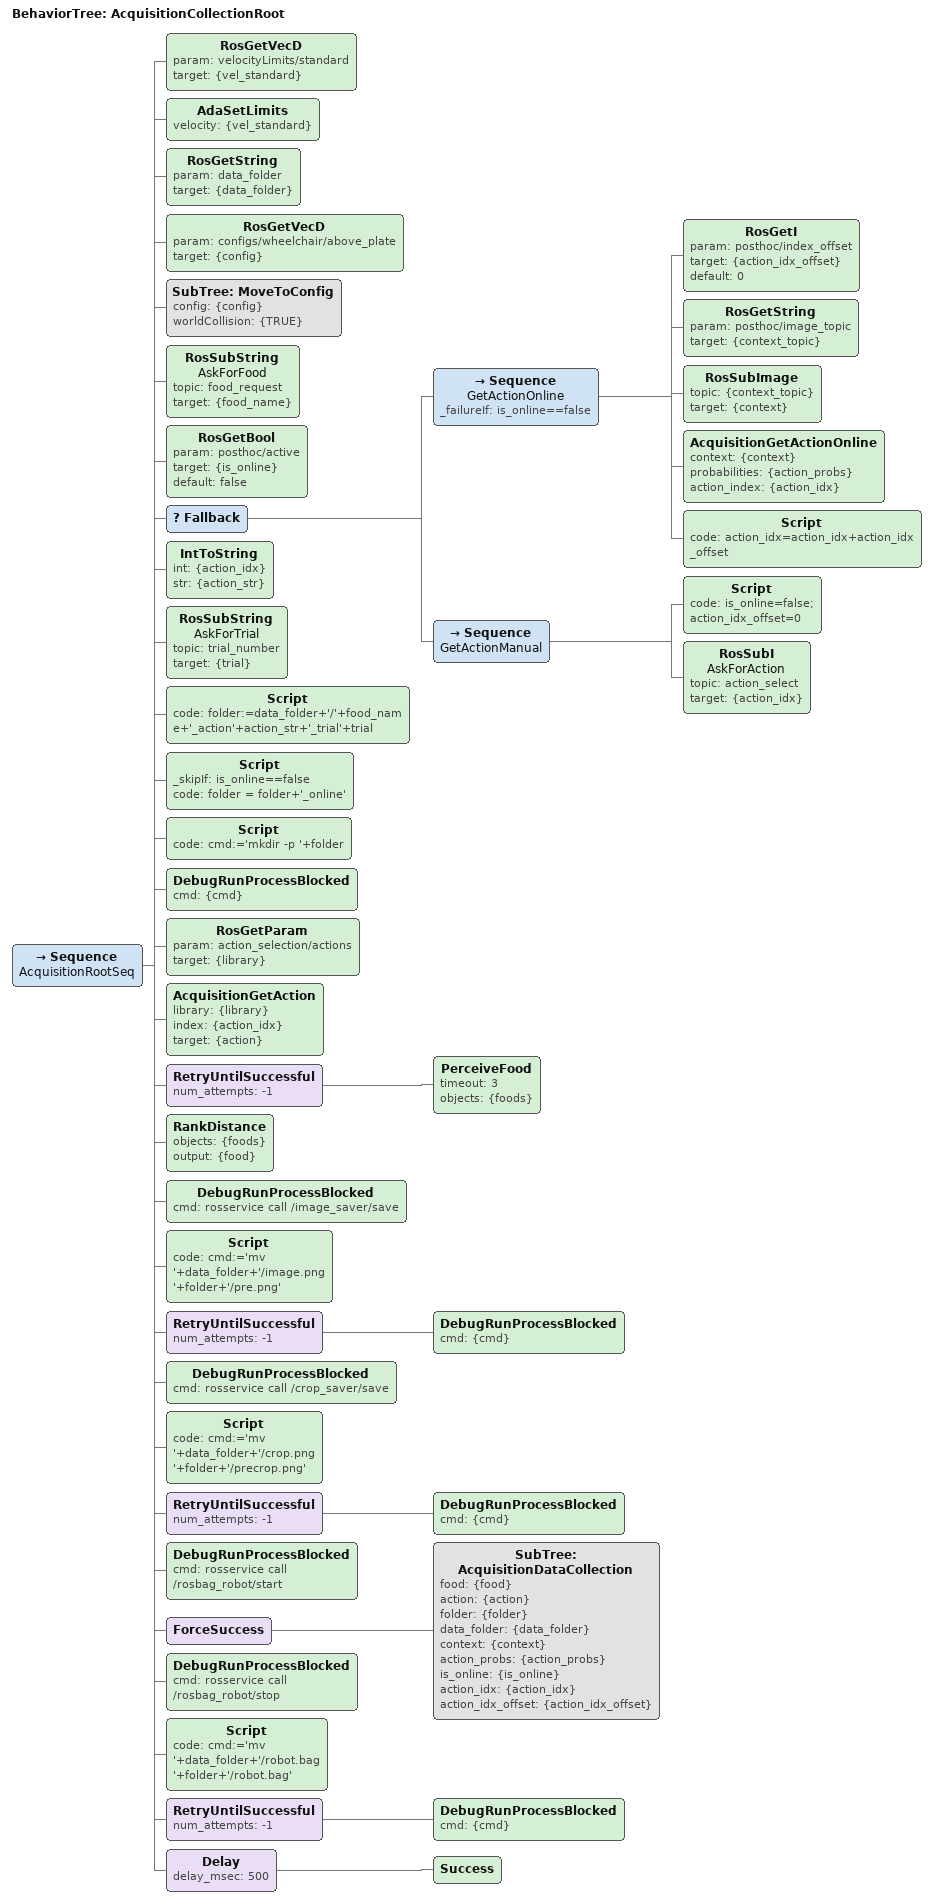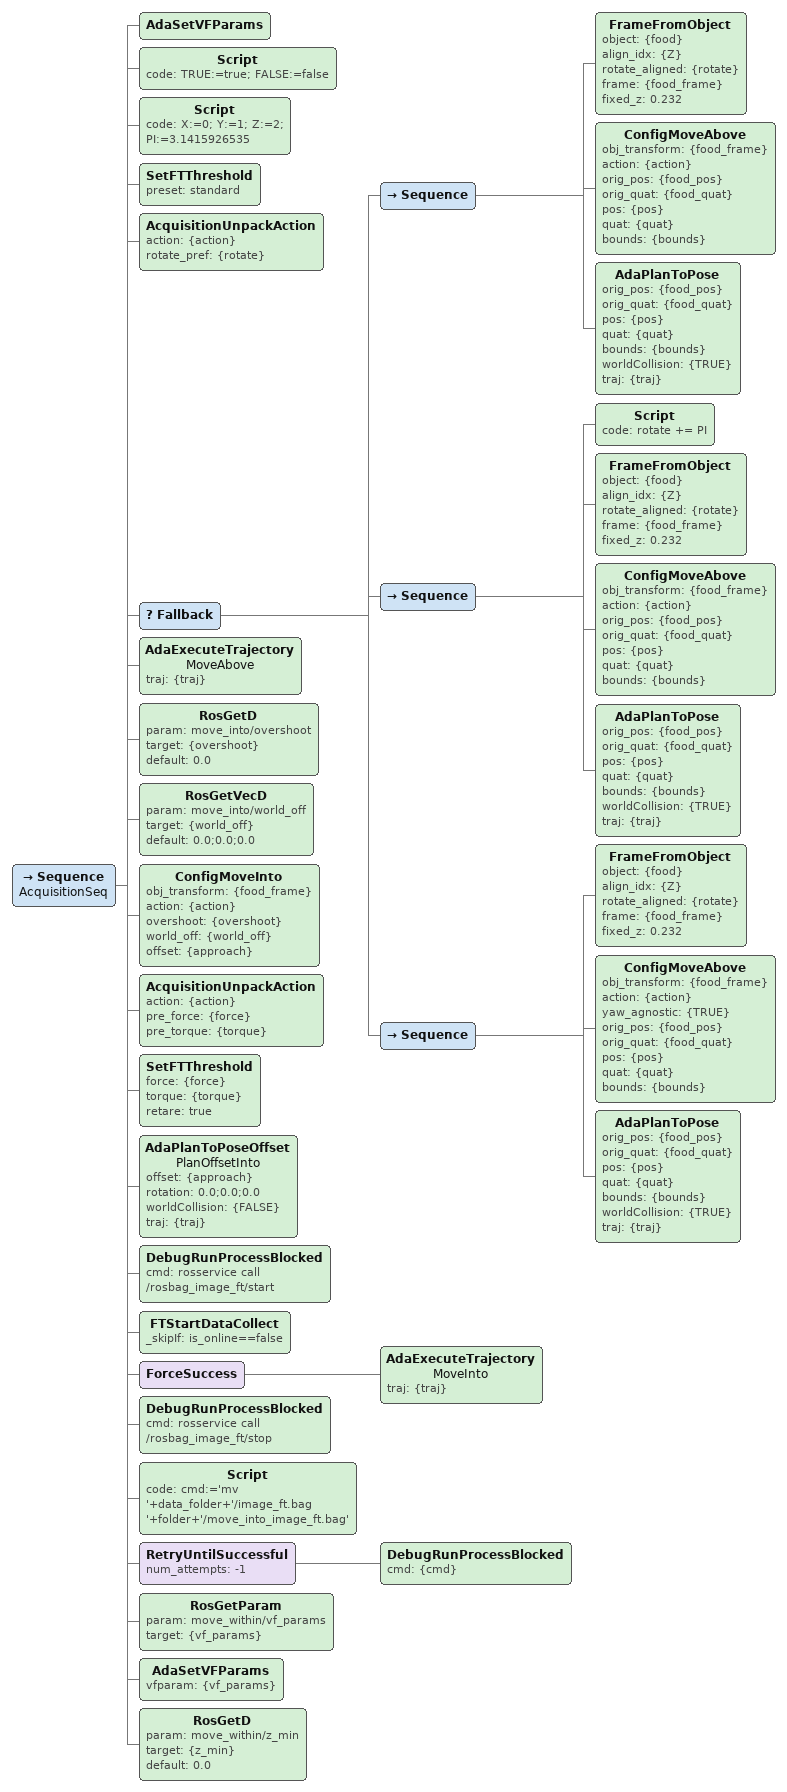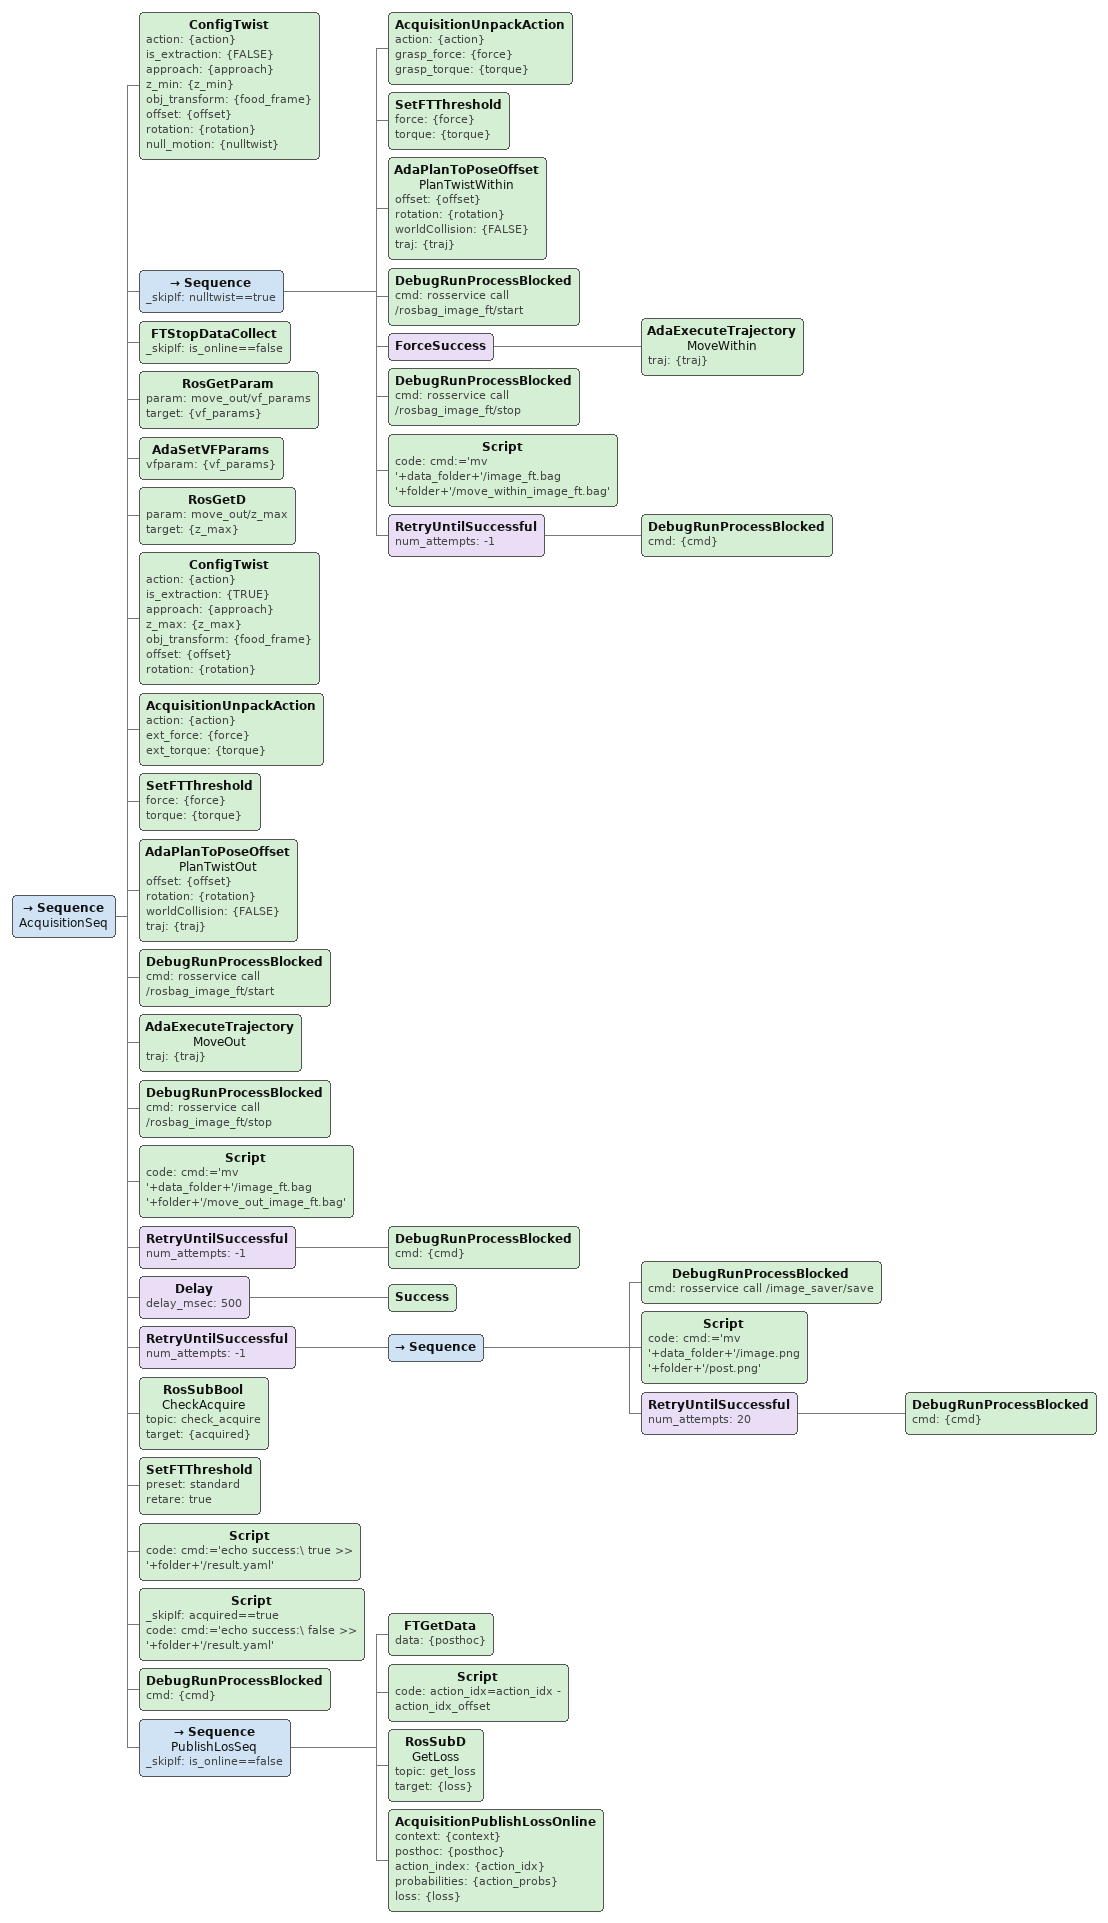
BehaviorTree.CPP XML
<BehaviorTree ID="AcquisitionCollectionRoot">
  <Sequence name="AcquisitionRootSeq">

    <!-- Give Velocity Headroom -->
    <RosGetVecD param="velocityLimits/standard" target="{vel_standard}"/>
    <AdaSetLimits velocity="{vel_standard}"/>

    <!-- Path to Data Folder -->
    <RosGetString param="data_folder" target="{data_folder}"/>

    <!-- Move Above Plate -->
    <RosGetVecD param="configs/wheelchair/above_plate" target="{config}"/>
    <SubTree ID="MoveToConfig" config="{config}" worldCollision="{TRUE}"/>

    <!-- Ask for Food -->
    <RosSubString name="AskForFood" topic="food_request" target="{food_name}"/>

    <!-- Get Action Action -->
    <RosGetBool param="posthoc/active" target="{is_online}" default="false"/>
    <Fallback>
      <Sequence name="GetActionOnline" _failureIf="is_online==false">
         <RosGetI param="posthoc/index_offset" target="{action_idx_offset}" default="0"/>
         <RosGetString param="posthoc/image_topic" target="{context_topic}"/>
         <RosSubImage topic="{context_topic}" target="{context}"/>
         <AcquisitionGetActionOnline context="{context}" probabilities="{action_probs}" action_index="{action_idx}"/>
         <Script code=" action_idx=action_idx+action_idx_offset"/>
      </Sequence>
      <Sequence name="GetActionManual">
        <Script code=" is_online=false; action_idx_offset=0 "/>
        <RosSubI name="AskForAction" topic="action_select" target="{action_idx}"/>
      </Sequence>
    </Fallback>
    <IntToString int="{action_idx}" str="{action_str}"/>

    <!-- Ask for Trial -->
    <RosSubString name="AskForTrial" topic="trial_number" target="{trial}"/>

    <!-- Make Trial Folder -->
    <Script code=" folder:=data_folder+'/'+food_name+'_action'+action_str+'_trial'+trial"/>
    <Script _skipIf="is_online==false" code=" folder = folder+'_online'"/>
    <Script code=" cmd:='mkdir -p '+folder"/>
    <DebugRunProcessBlocked cmd="{cmd}"/>

    <!-- Load Action Library -->
    <RosGetParam param="action_selection/actions" target="{library}"/>
    <AcquisitionGetAction library="{library}" index="{action_idx}" target="{action}"/>

    <!-- Perceive Food -->
    <RetryUntilSuccessful num_attempts="-1">
      <PerceiveFood timeout="3" objects="{foods}"/>
    </RetryUntilSuccessful>

    <!-- Rank Foods Based on Distance to Fork -->
    <RankDistance objects="{foods}" output="{food}"/>

    <!-- Save Images -->
    <DebugRunProcessBlocked cmd="rosservice call /image_saver/save"/>
    <Script code=" cmd:='mv '+data_folder+'/image.png '+folder+'/pre.png' "/>
    <RetryUntilSuccessful num_attempts="-1"><DebugRunProcessBlocked cmd="{cmd}"/></RetryUntilSuccessful>

    <DebugRunProcessBlocked cmd="rosservice call /crop_saver/save"/>
    <Script code=" cmd:='mv '+data_folder+'/crop.png '+folder+'/precrop.png' "/>
    <RetryUntilSuccessful num_attempts="-1"><DebugRunProcessBlocked cmd="{cmd}"/></RetryUntilSuccessful>

    <!-- Start RosBag -->
    <DebugRunProcessBlocked cmd="rosservice call /rosbag_robot/start"/>

    <!-- Begin Acquisition -->
    <ForceSuccess>
      <SubTree ID="AcquisitionDataCollection" food="{food}" action="{action}" folder="{folder}" data_folder="{data_folder}" context="{context}" action_probs="{action_probs}" is_online="{is_online}" action_idx="{action_idx}" action_idx_offset="{action_idx_offset}"/>
    </ForceSuccess>

    <!-- Stop Rosbag -->
    <DebugRunProcessBlocked cmd="rosservice call /rosbag_robot/stop"/>
    <Script code=" cmd:='mv '+data_folder+'/robot.bag '+folder+'/robot.bag' "/>
    <RetryUntilSuccessful num_attempts="-1"><DebugRunProcessBlocked cmd="{cmd}"/></RetryUntilSuccessful>

    <Delay delay_msec="500">
      <Success/>
    </Delay>
  </Sequence>
</BehaviorTree>

<Sequence name="AcquisitionSeq">
  <AdaSetVFParams/>
  <!-- Scripting constants -->
  <Script code=" TRUE:=true; FALSE:=false "/>
  <Script code=" X:=0; Y:=1; Z:=2; PI:=3.1415926535 "/>

  <!-- Move Above -->
  <SetFTThreshold preset="standard"/>
  <AcquisitionUnpackAction action="{action}" rotate_pref="{rotate}"/>
  <Fallback>
    <!-- Normal -->
    <Sequence>
      <FrameFromObject object="{food}" align_idx="{Z}" rotate_aligned="{rotate}" frame="{food_frame}" fixed_z="0.232"/>
      <ConfigMoveAbove obj_transform="{food_frame}" action="{action}" orig_pos="{food_pos}" orig_quat="{food_quat}" pos="{pos}" quat="{quat}" bounds="{bounds}"/>
      <AdaPlanToPose orig_pos="{food_pos}" orig_quat="{food_quat}" pos="{pos}" quat="{quat}" bounds="{bounds}" worldCollision="{TRUE}" traj="{traj}"/>
    </Sequence>
    <!-- Flipped -->
    <Sequence>
      <Script code=" rotate += PI "/>
      <FrameFromObject object="{food}" align_idx="{Z}" rotate_aligned="{rotate}" frame="{food_frame}" fixed_z="0.232"/>
      <ConfigMoveAbove obj_transform="{food_frame}" action="{action}" orig_pos="{food_pos}" orig_quat="{food_quat}" pos="{pos}" quat="{quat}" bounds="{bounds}"/>
      <AdaPlanToPose orig_pos="{food_pos}" orig_quat="{food_quat}" pos="{pos}" quat="{quat}" bounds="{bounds}" worldCollision="{TRUE}" traj="{traj}"/>
    </Sequence>
    <!-- Yaw Agnostic -->
    <Sequence>
      <FrameFromObject object="{food}" align_idx="{Z}" rotate_aligned="{rotate}" frame="{food_frame}" fixed_z="0.232"/>
      <ConfigMoveAbove obj_transform="{food_frame}" action="{action}" yaw_agnostic="{TRUE}" orig_pos="{food_pos}" orig_quat="{food_quat}" pos="{pos}" quat="{quat}" bounds="{bounds}"/>
      <AdaPlanToPose orig_pos="{food_pos}" orig_quat="{food_quat}" pos="{pos}" quat="{quat}" bounds="{bounds}" worldCollision="{TRUE}" traj="{traj}"/>
    </Sequence>
  </Fallback>
  <AdaExecuteTrajectory name="MoveAbove" traj="{traj}"/>
  <!-- TODO (low-pri): add above logic to entire action by simulating action -->

  <!-- Try Redetect Foods -->

  <!-- Move Into -->
  <RosGetD param="move_into/overshoot" target="{overshoot}" default="0.0"/>
  <RosGetVecD param="move_into/world_off" target="{world_off}" default="0.0;0.0;0.0"/>
  <ConfigMoveInto obj_transform="{food_frame}" action="{action}" overshoot="{overshoot}" world_off="{world_off}" offset="{approach}"/>
  <AcquisitionUnpackAction action="{action}" pre_force="{force}" pre_torque="{torque}"/>
  <SetFTThreshold force="{force}" torque="{torque}" retare="true"/>
  <!-- FT Sensor Trip is Okay -->
  <AdaPlanToPoseOffset name="PlanOffsetInto" offset="{approach}" rotation="0.0;0.0;0.0" worldCollision="{FALSE}" traj="{traj}"/>
  <!-- TODO: PlanToOffset isn't as accurate -->

  <!-- Record MoveInto Rosbag -->
  <DebugRunProcessBlocked cmd="rosservice call /rosbag_image_ft/start"/>
  <FTStartDataCollect _skipIf="is_online==false"/>
  <ForceSuccess>
      <AdaExecuteTrajectory name="MoveInto" traj="{traj}"/>
  </ForceSuccess>
  <DebugRunProcessBlocked cmd="rosservice call /rosbag_image_ft/stop"/>
  <Script code=" cmd:='mv '+data_folder+'/image_ft.bag '+folder+'/move_into_image_ft.bag' "/>
  <RetryUntilSuccessful num_attempts="-1"><DebugRunProcessBlocked cmd="{cmd}"/></RetryUntilSuccessful>

  <!-- Move Within -->
  <RosGetParam param="move_within/vf_params" target="{vf_params}"/>
  <AdaSetVFParams vfparam="{vf_params}"/>
  <RosGetD param="move_within/z_min" target="{z_min}" default="0.0"/>
</Sequence>

<Sequence name="AcquisitionSeq">
  <ConfigTwist action="{action}" is_extraction="{FALSE}" approach="{approach}" z_min="{z_min}" obj_transform="{food_frame}" offset="{offset}" rotation="{rotation}" null_motion="{nulltwist}"/>

  <!-- Skip below if null motion -->
  <Sequence _skipIf="nulltwist==true">
    <AcquisitionUnpackAction action="{action}" grasp_force="{force}" grasp_torque="{torque}"/>
    <SetFTThreshold force="{force}" torque="{torque}"/>
    <!-- FT Sensor Trip is Okay -->
    <AdaPlanToPoseOffset name="PlanTwistWithin" offset="{offset}" rotation="{rotation}" worldCollision="{FALSE}" traj="{traj}"/>

    <!-- Record MoveWithin Rosbag -->
    <DebugRunProcessBlocked cmd="rosservice call /rosbag_image_ft/start"/>
    <ForceSuccess><AdaExecuteTrajectory name="MoveWithin" traj="{traj}"/></ForceSuccess>
    <DebugRunProcessBlocked cmd="rosservice call /rosbag_image_ft/stop"/>
    <Script code=" cmd:='mv '+data_folder+'/image_ft.bag '+folder+'/move_within_image_ft.bag' "/>
    <RetryUntilSuccessful num_attempts="-1"><DebugRunProcessBlocked cmd="{cmd}"/></RetryUntilSuccessful>
  </Sequence>

  <!-- Stop haptic collection here if we didn't hit the food -->
  <FTStopDataCollect _skipIf="is_online==false"/>

  <!-- Move Out -->
  <RosGetParam param="move_out/vf_params" target="{vf_params}"/>
  <AdaSetVFParams vfparam="{vf_params}"/>
  <RosGetD param="move_out/z_max" target="{z_max}"/>
  <ConfigTwist action="{action}" is_extraction="{TRUE}" approach="{approach}" z_max="{z_max}" obj_transform="{food_frame}" offset="{offset}" rotation="{rotation}"/>
  <AcquisitionUnpackAction action="{action}" ext_force="{force}" ext_torque="{torque}"/>
  <SetFTThreshold force="{force}" torque="{torque}"/>
  <AdaPlanToPoseOffset name="PlanTwistOut" offset="{offset}" rotation="{rotation}" worldCollision="{FALSE}" traj="{traj}"/>

  <!-- Record MoveOut Rosbag -->
  <DebugRunProcessBlocked cmd="rosservice call /rosbag_image_ft/start"/>
  <AdaExecuteTrajectory name="MoveOut" traj="{traj}"/>
  <DebugRunProcessBlocked cmd="rosservice call /rosbag_image_ft/stop"/>
  <Script code=" cmd:='mv '+data_folder+'/image_ft.bag '+folder+'/move_out_image_ft.bag' "/>
  <RetryUntilSuccessful num_attempts="-1"><DebugRunProcessBlocked cmd="{cmd}"/></RetryUntilSuccessful>

  <!-- Delay 3s before check acquisition -->
  <Delay delay_msec="500"><Success/></Delay>

  <!-- Record Final Image -->
  <RetryUntilSuccessful num_attempts="-1"><Sequence>
    <DebugRunProcessBlocked cmd="rosservice call /image_saver/save"/>
    <Script code=" cmd:='mv '+data_folder+'/image.png '+folder+'/post.png' "/>
    <RetryUntilSuccessful num_attempts="20"><DebugRunProcessBlocked cmd="{cmd}"/></RetryUntilSuccessful>
  </Sequence></RetryUntilSuccessful>

  <!-- Check Acquisition -->
  <RosSubBool name="CheckAcquire" topic="check_acquire" target="{acquired}"/>
  <SetFTThreshold preset="standard" retare="true"/>

  <Script code=" cmd:='echo success:\ true >> '+folder+'/result.yaml' "/>
  <Script _skipIf="acquired==true" code=" cmd:='echo success:\ false >> '+folder+'/result.yaml' "/>
  <DebugRunProcessBlocked cmd="{cmd}"/>

  <!-- Online Update -->
  <Sequence name="PublishLosSeq" _skipIf="is_online==false">
    <FTGetData data="{posthoc}"/>
    <Script code=" action_idx=action_idx - action_idx_offset "/>
    <RosSubD name="GetLoss" topic="get_loss" target="{loss}"/>
    <AcquisitionPublishLossOnline context="{context}" posthoc="{posthoc}" action_index="{action_idx}" probabilities="{action_probs}" loss="{loss}"/>
  </Sequence>
</Sequence>
